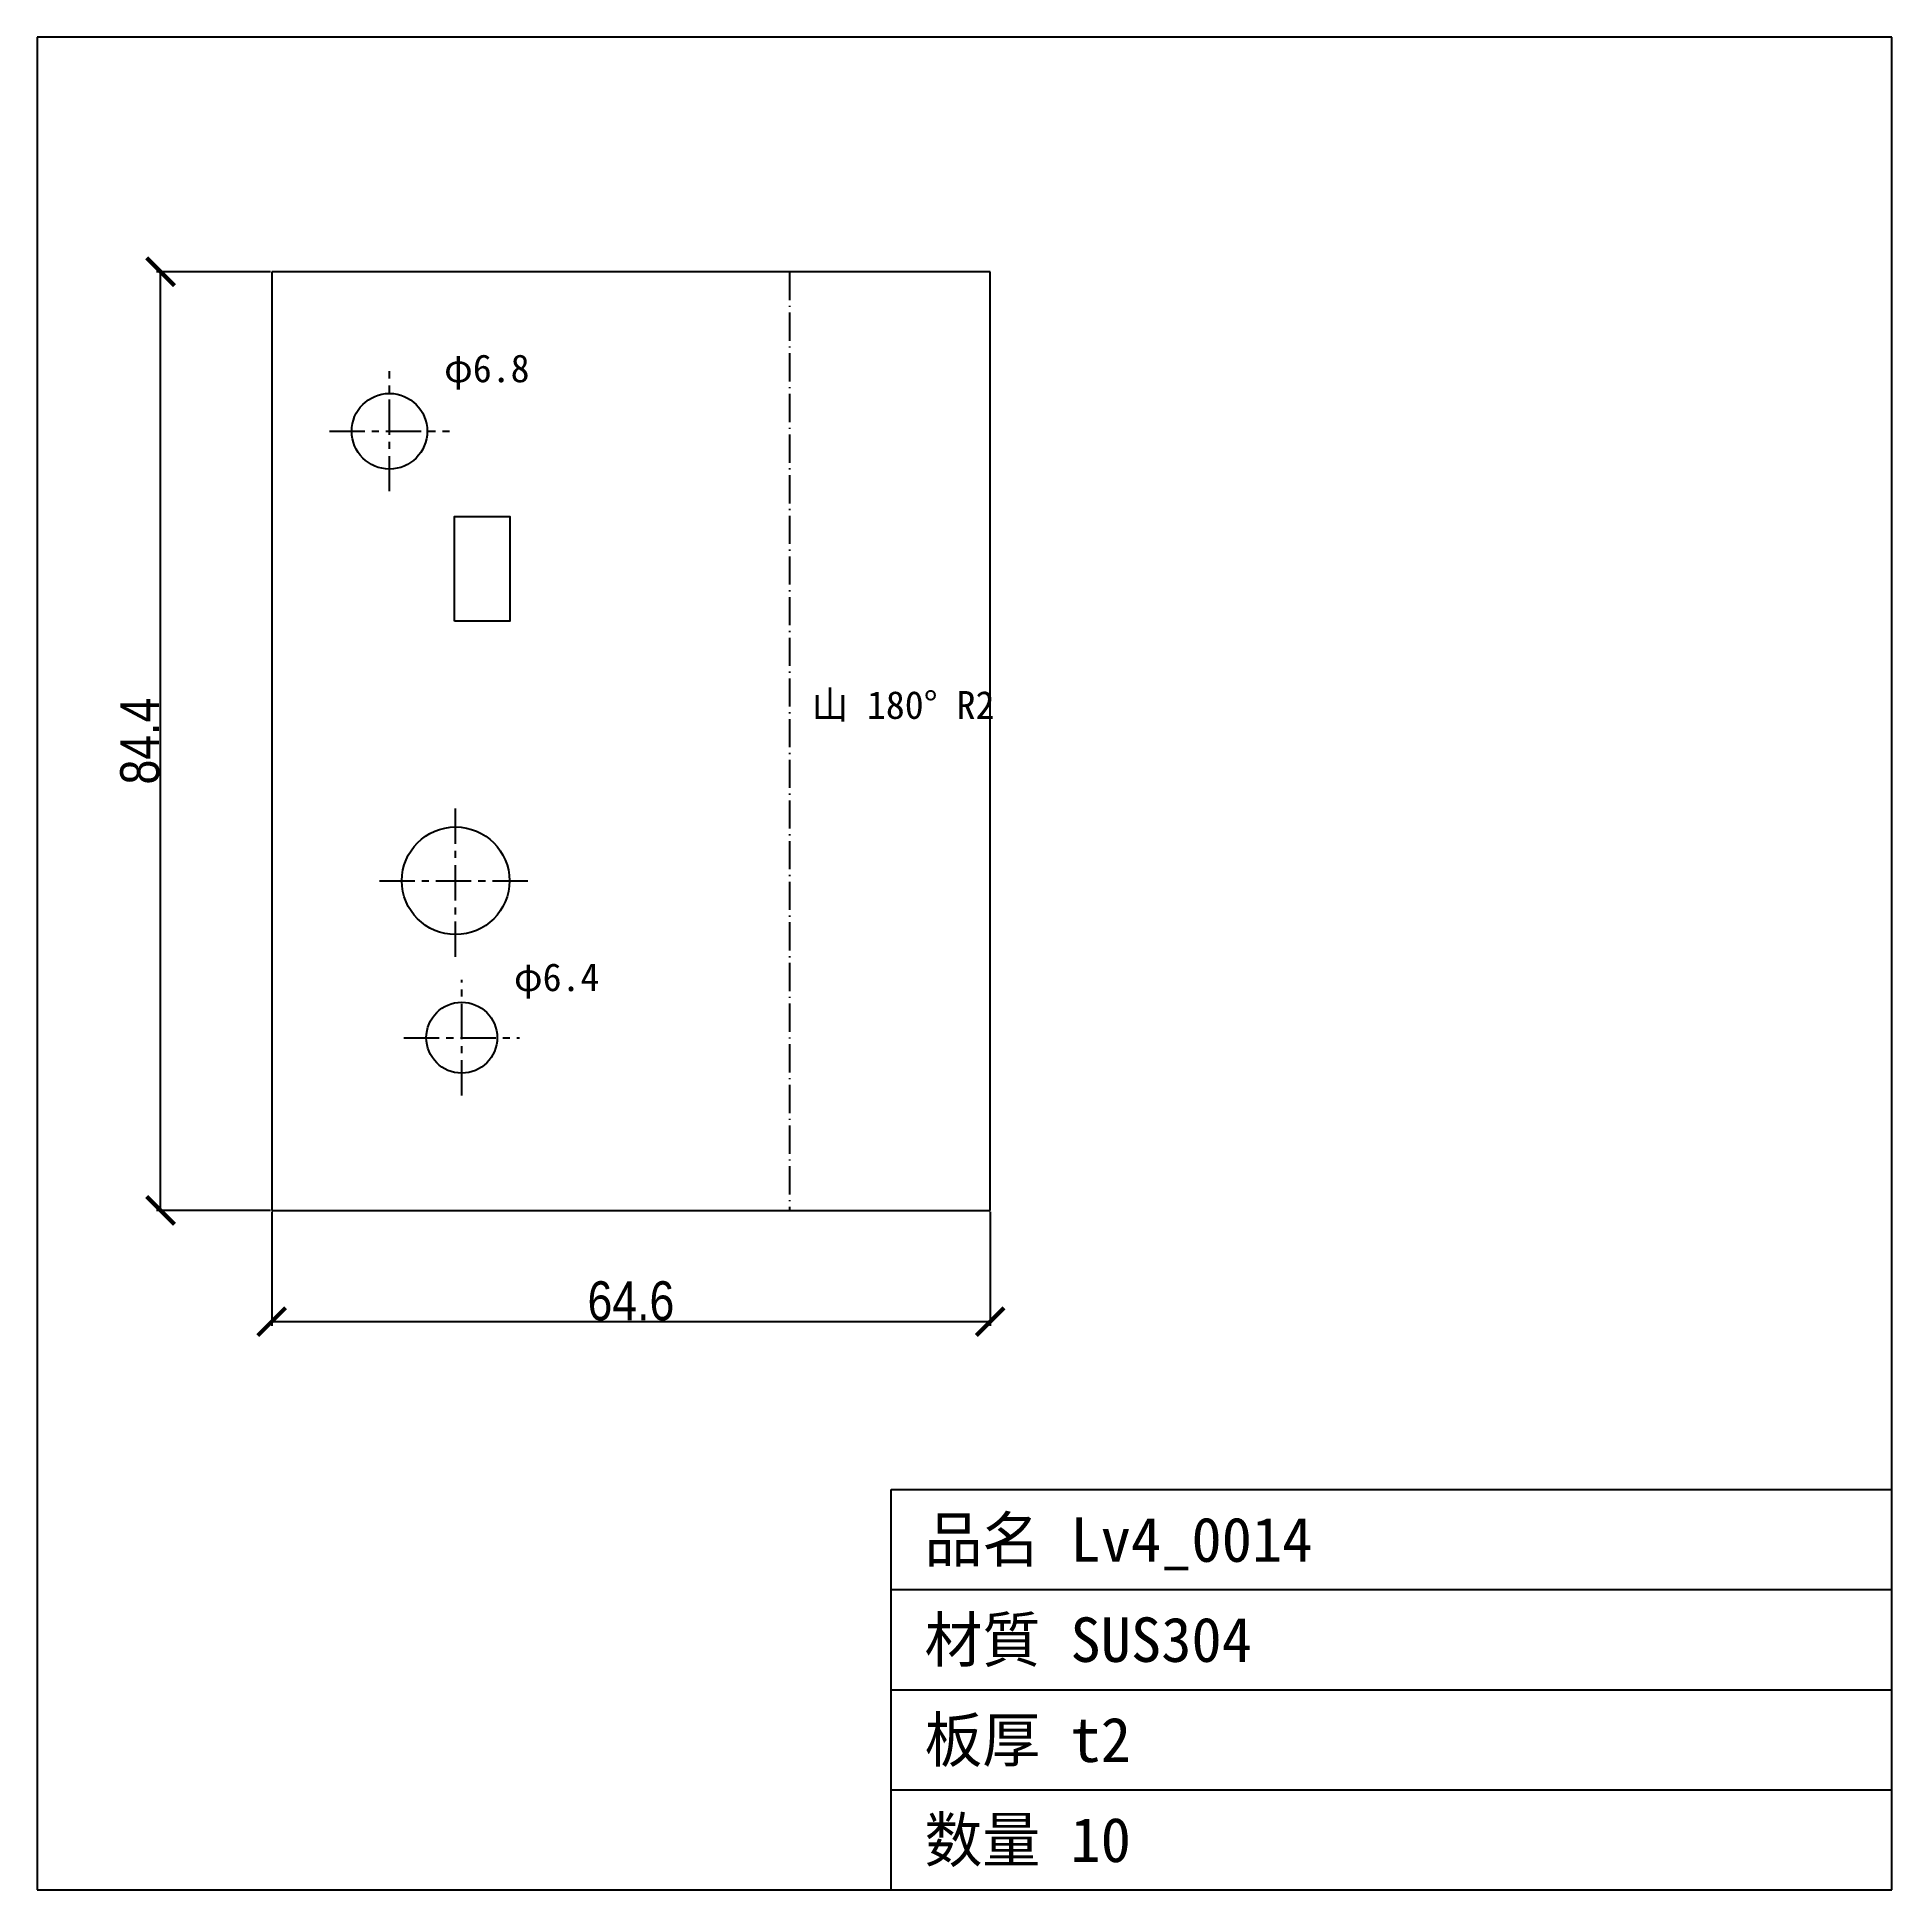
# Model space of a CAD drawing. Header units: millimetres. Extents: x -21 to 146, y -61 to 106.
import ezdxf

# ---------------------------------------------------------------- set-up
doc = ezdxf.new("R2010")
doc.units = ezdxf.units.MM
doc.linetypes.add('CENTER', pattern=[5.08, 3.175, -0.635, 0.635, -0.635])
doc.linetypes.add('DASHDOT', pattern=[3.556, 2.54, -0.508, 0, -0.508])
doc.styles.add('OpenSansCondensed-Light', font='OpenSansCondensed-Light.ttf')
doc.dimstyles.new('EZDXF', dxfattribs={"dimtxt": 0.25, "dimasz": 0.175, "dimexe": 0.375, "dimexo": 0.125, "dimgap": 0.1, "dimtad": 1, "dimlfac": 100, "dimzin": 12, "dimdsep": 46, "dimtxsty": 'OpenSansCondensed-Light', "dimblk": 'ARCHTICK', "dimcen": 2.5, "dimazin": 3, "dimtfac": 0.5, "dimtmove": 2, "dimatfit": 3})

# ---------------------------------------------------------------- blocks, each defined once
blk = doc.blocks.new('HOLE_D9_69')
blk.add_circle((0, 0), 4.84)
blk = doc.blocks.new('_ARCHTICK')
at = {"color": 0, "linetype": 'BYBLOCK', "const_width": 0.15}
blk.add_lwpolyline([(-0.5, -0.5), (0.5, 0.5)], dxfattribs=at)

msp = doc.modelspace()

# ---------------------------------------------------------------- linework, layer by layer
at = {"color": 7, "linetype": 'CONTINUOUS'}
for p, q in [((145.71, 105.5), (-21.1, 105.5)), ((-21.1, 105.5), (-21.1, -61.1)), ((145.71, -61.1), (145.71, 105.5)), ((0, 84.4), (0, 0)), ((64.61, 84.4), (0, 84.4)), ((64.61, 0), (64.61, 84.4)), ((0, 0), (64.61, 0)), ((55.71, -61.1), (55.71, -25.1)), ((55.71, -25.1), (145.71, -25.1)), ((55.71, -34.1), (145.71, -34.1)), ((55.71, -43.1), (145.71, -43.1)), ((55.71, -52.1), (145.71, -52.1)), ((-21.1, -61.1), (145.71, -61.1))]:
    msp.add_line(p, q, dxfattribs=at)
at = {"color": 4, "linetype": 'DASHDOT'}
msp.add_line((46.58, 84.4), (46.58, 0), dxfattribs=at)
at = {"color": 1, "linetype": 'CENTER'}
for p, q in [((10.59, 64.66), (10.59, 75.47)), ((5.19, 70.06), (16, 70.06)), ((16.54, 22.8), (16.54, 36.49)), ((9.69, 29.64), (23.38, 29.64)), ((17.09, 10.33), (17.09, 20.72)), ((11.89, 15.53), (22.28, 15.53))]:
    msp.add_line(p, q, dxfattribs=at)
at = {"color": 7, "linetype": 'CONTINUOUS'}
msp.add_lwpolyline([(16.44, 52.99), (16.44, 62.41), (21.41, 62.41), (21.41, 52.99)], close=True, dxfattribs=at)
for centre, radius in [((10.59, 70.06), 3.4), ((17.09, 15.53), 3.19)]:
    msp.add_circle(centre, radius, dxfattribs=at)

# ---------------------------------------------------------------- block references
msp.add_blockref('HOLE_D9_69', (16.54, 29.64), dxfattribs=at)

# ---------------------------------------------------------------- texts
at = {"color": 2}
for s, height, p in [('φ6.8', 2.5, (15.5, 74.47)), ('山 180° R2', 2.5, (48.58, 44.2)), ('φ6.4', 2.5, (21.78, 19.72)), ('品名 Lv4_0014', 4, (58.71, -31.6)), ('材質 SUS304', 4, (58.71, -40.6)), ('板厚 t2', 4, (58.71, -49.6)), ('数量 10', 4, (58.71, -58.6))]:
    msp.add_text(s, height=height, dxfattribs=at).set_placement(p)

# ---------------------------------------------------------------- dimensions: what is measured, and where the dimension line sits
at = {"color": 8}
msp.add_linear_dim(base=(-10, 0), p1=(0, 0), p2=(0, 84.4), angle=90, dimstyle='EZDXF', override={"dimtxt": 3.5, "dimasz": 2.5, "dimdec": 1, "dimlfac": 1}, dxfattribs=at).render()
msp.add_linear_dim(base=(0, -10), p1=(0, 0), p2=(64.61, 0), dimstyle='EZDXF', override={"dimtxt": 3.5, "dimasz": 2.5, "dimdec": 1, "dimlfac": 1}, dxfattribs=at).render()

doc.saveas('drawing.dxf')
